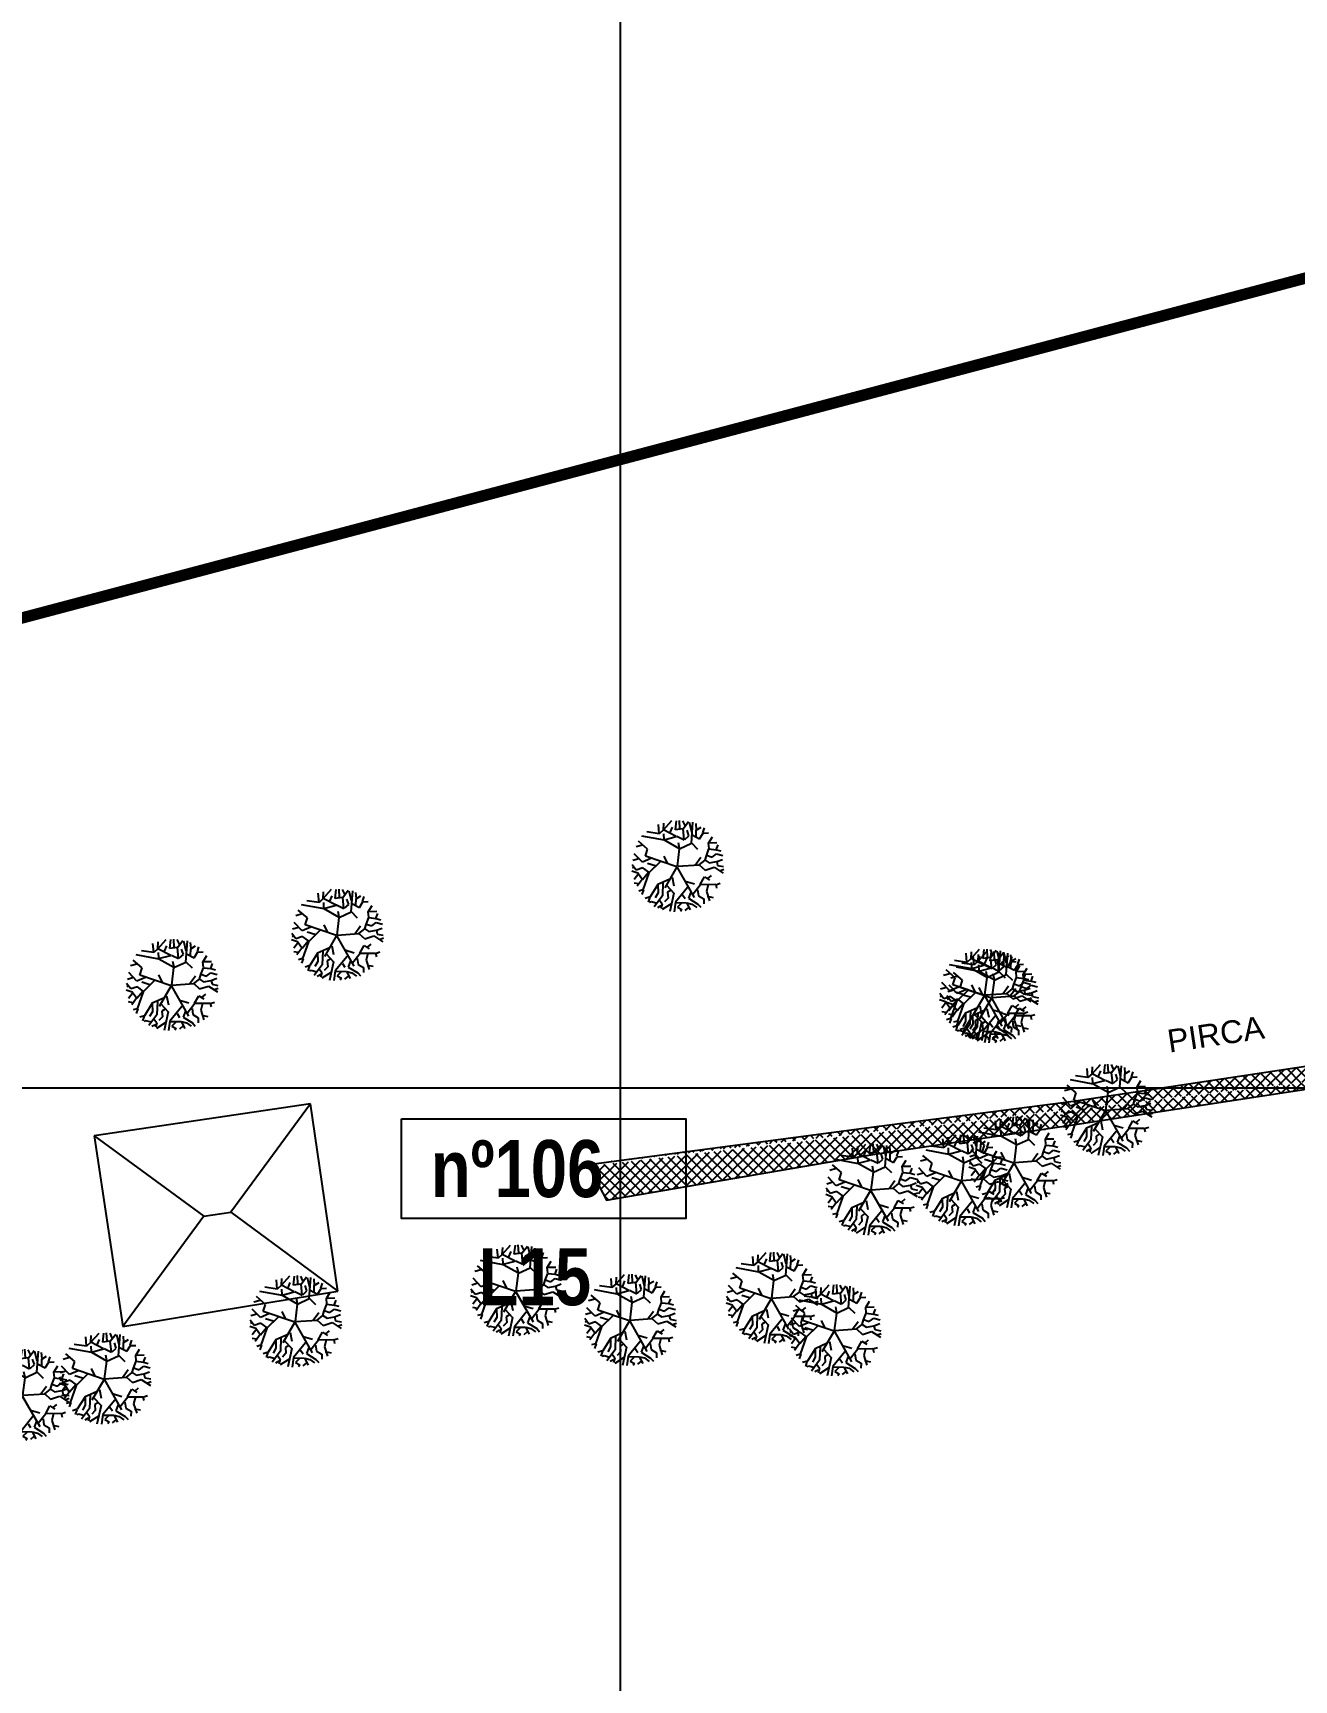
# Model space of a CAD drawing. Extents: x 352140 to 354978, y 6304672 to 6307963.
# Drawn here: x 352374.2 to 352429.5, y 6305574.1 to 6305646.2 of the extents above; entities that cross this region are included whole.
import ezdxf

# ---------------------------------------------------------------- set-up
doc = ezdxf.new("R2010")
doc.units = 0
doc.linetypes.add('DASHDOT', pattern=[1, 0.5, -0.25, 0, -0.25])
doc.linetypes.add('DASHED', pattern=[19.05, 12.7, -6.35])
doc.layers.get('0').update_dxf_attribs({"linetype": 'CONTINUOUS'})
for name, color, linetype in [('03_S2_Pav ext_Borde vereda', 7, 'CONTINUOUS'), ('1-coordenadas', 8, 'CONTINUOUS'), ('1-LINEA DE EDIFICACION', 2, 'CONTINUOUS'), ('1-PIRCA', 252, 'CONTINUOUS'), ('1-TEXTOS', 7, 'CONTINUOUS'), ('2-ACHURADO PIRCA', 252, 'CONTINUOUS'), ('Z-ACACI', 253, 'CONTINUOUS')]:
    doc.layers.add(name, color=color, linetype=linetype)
doc.layers.add('0_ASD_LINEA OFICIAL', color=253, linetype='DASHDOT', lineweight=20)
doc.styles.add('NEW TURNER_TITULOS', font='techb___.ttf')
doc.styles.add('TEXTIS', font='arial.ttf', dxfattribs={"height": 2})

# ---------------------------------------------------------------- blocks, each defined once
blk = doc.blocks.new('COORDENADAS')
at = {"layer": '1-coordenadas'}
for p, q in [((220, -900.625), (220, -0.625)), ((20, -600.625), (1420, -600.625))]:
    blk.add_line(p, q, dxfattribs=at)
blk = doc.blocks.new('ACACI')
for p, q in [((-0.8, 1.434), (-1.341, 1.5)), ((-0.8, 1.434), (-0.842, 1.833)), ((-0.621, 1.601), (-0.8, 1.434)), ((-0.621, 1.601), (-0.261, 2.015)), ((-0.621, 1.601), (-0.606, 1.899)), ((-0.052, 1.318), (-0.621, 1.601)), ((-0.33, 1.5), (-0.233, 1.734)), ((-0.094, 1.618), (-0.052, 2.015)), ((0.224, 1.666), (-0.094, 1.618)), ((0.099, 1.666), (0.072, 2.033)), ((0.321, 1.816), (0.224, 2.015)), ((0.238, 1.666), (0.474, 1.982)), ((0.293, 1.184), (0.238, 1.666)), ((0.502, 1.368), (0.418, 1.601)), ((0.626, 1.517), (0.515, 1.949)), ((0.611, 1.035), (0.668, 1.967)), ((0.834, 1.634), (0.805, 1.899)), ((0.82, 1.618), (1.028, 1.75)), ((0.82, 1.335), (0.82, 1.618)), ((0.972, 1.234), (1.125, 1.484)), ((1.111, 1.5), (1.18, 1.717)), ((1.125, 1.484), (1.359, 1.5)), ((-1.535, 0.918), (-1.811, 0.835)), ((-1.299, 0.751), (-1.702, 1.085)), ((-0.566, 1.151), (-1.563, 1.318)), ((-1.396, 0.436), (-1.299, 0.751)), ((-0.579, 1.184), (-0.594, 1.434)), ((-0.579, 1.168), (-0.052, 1.318)), ((0.099, 0.787), (-0.566, 1.151)), ((-0.025, 1.335), (0.293, 1.184)), ((0.015, 0.017), (0.099, 0.787)), ((0.099, 0.802), (0.045, 1.052)), ((0.099, 0.787), (0.611, 1.035)), ((0.321, 1.201), (0.502, 1.368)), ((0.611, 1.052), (0.889, 0.787)), ((0.641, 1.401), (0.972, 1.234)), ((1.277, 0.504), (1.388, 0.802)), ((1.359, 1.052), (1.526, 1.335)), ((1.388, 0.819), (1.359, 1.052)), ((1.374, 1.067), (1.734, 1.085)), ((1.388, 0.802), (1.707, 0.769)), ((1.707, 0.769), (1.789, 0.986)), ((1.707, 0.769), (1.915, 0.719)), ((-1.784, -0.179), (-1.965, 0.054)), ((-1.674, 0.319), (-1.937, 0.238)), ((-1.521, 0.17), (-1.881, 0.536)), ((-1.148, 0.337), (-1.521, 0.17)), ((-0.012, -0.012), (-1.396, 0.435)), ((-0.954, 0.021), (-1.299, 0.12)), ((-0.745, 0.203), (-1.23, -0.295)), ((-0.4, 0.12), (-0.566, 0.453)), ((0.015, 0.017), (0.972, 0.104)), ((0.792, 0.087), (1.041, 0.436)), ((0.972, 0.104), (1.222, 0.304)), ((0.972, 0.104), (1.235, -0.128)), ((1.222, 0.304), (1.277, 0.504)), ((1.222, 0.304), (1.401, 0.188)), ((1.235, -0.128), (1.623, 0.003)), ((1.277, 0.519), (1.526, 0.436)), ((1.401, 0.188), (1.734, 0.253)), ((1.526, 0.436), (1.719, 0.587)), ((1.623, 0.003), (2.025, -0.245)), ((1.719, 0.587), (1.997, 0.519)), ((1.734, 0.253), (1.983, 0.354)), ((1.734, 0.253), (1.776, 0.087)), ((1.776, 0.087), (2.039, 0.038)), ((-1.714, -0.313), (-1.978, -0.229)), ((-1.881, -0.063), (-1.95, -0.095)), ((-1.674, -0.328), (-1.868, -0.594)), ((-1.493, -0.078), (-1.784, -0.179)), ((-1.521, -0.578), (-1.729, -0.877)), ((-1.508, -0.594), (-1.714, -0.313)), ((-1.244, -0.278), (-1.508, -0.594)), ((-1.23, -0.262), (-1.493, -0.078)), ((-1.23, -0.295), (-1.48, -1.043)), ((-0.303, -0.545), (-0.829, -0.793)), ((-0.606, -0.694), (-0.621, -1.293)), ((-0.012, -0.012), (-0.525, -0.927)), ((-0.206, -0.462), (-0.122, -0.844)), ((0.003, -0.03), (0.775, -1.336)), ((0.363, -0.629), (0.778, -0.745)), ((1.028, -0.76), (1.207, -0.429)), ((1.207, -0.429), (1.429, -0.561)), ((1.359, -0.495), (1.511, -0.361)), ((1.707, -0.76), (1.9, -0.694)), ((1.873, -0.146), (2.052, -0.078)), ((-1.674, -0.778), (-1.868, -0.745)), ((-1.48, -1.043), (-1.66, -1.094)), ((-1.451, -1.043), (-1.521, -1.243)), ((-1.16, -1.342), (-1.369, -1.41)), ((-1.175, -1.359), (-1.244, -1.574)), ((-0.829, -0.793), (-1.16, -1.342)), ((-0.621, -1.293), (-0.967, -1.774)), ((-0.815, -1.16), (-0.939, -1.377)), ((-0.829, -0.793), (-0.815, -1.16)), ((-0.372, -1.377), (-0.524, -1.541)), ((-0.455, -0.811), (-0.122, -1.16)), ((-0.261, -1.043), (-0.4, -1.127)), ((-0.4, -1.127), (-0.372, -1.377)), ((-0.122, -1.16), (-0.288, -1.974)), ((0.474, -0.91), (-0.04, -1.559)), ((0.266, -1.225), (0.377, -1.392)), ((0.626, -1.109), (0.529, -1.377)), ((0.529, -1.377), (0.944, -1.625)), ((0.708, -1.193), (1.041, -0.76)), ((0.917, -0.993), (0.959, -1.258)), ((0.959, -1.258), (1.195, -1.392)), ((1.041, -0.76), (1.707, -0.745)), ((1.195, -1.392), (1.195, -1.609)), ((1.374, -0.76), (1.304, -1.061)), ((1.304, -1.061), (1.443, -1.476)), ((1.346, -1.276), (1.61, -1.326)), ((1.707, -0.745), (1.749, -0.91)), ((-1.091, -1.559), (-1.175, -1.592)), ((-0.842, -1.625), (-1.091, -1.559)), ((-0.676, -1.726), (-0.829, -1.809)), ((-0.745, -1.476), (-0.621, -1.642)), ((-0.621, -1.642), (-0.676, -1.842)), ((-0.206, -1.609), (-0.621, -1.89)), ((-0.04, -1.559), (-0.094, -1.974)), ((-0.025, -1.574), (0.445, -1.574)), ((0.211, -1.609), (0.045, -1.774)), ((0.045, -1.774), (0.238, -1.875)), ((0.238, -1.875), (0.184, -1.958)), ((0.529, -1.774), (0.377, -1.908)), ((0.445, -1.574), (0.611, -1.875)), ((0.46, -1.574), (0.681, -1.625)), ((0.681, -1.625), (0.889, -1.774)), ((0.944, -1.625), (1.069, -1.759))]:
    blk.add_line(p, q)
blk = doc.blocks.new('A$C27410629')
blk.add_lwpolyline([(186.438, 836.933), (198.895, 836.933), (198.895, 832.573), (186.438, 832.573)], close=True)
at = {"layer": '0_ASD_LINEA OFICIAL', "ltscale": 8, "const_width": 0.5}
for points in [[(268.161, 972.696), (289.656, 890.533), (266.437, 884.46), (116.663, 844.803)], [(285.138, 813.722), (266.437, 884.46), (116.663, 844.803)]]:
    blk.add_lwpolyline(points, dxfattribs=at)
at = {"char_height": 2.5, "attachment_point": 1, "style": 'NEW TURNER_TITULOS'}
for s, heights, insert in [('nº106', [-2.548], (187.717, 836.002)), ('L15', [-2.558], (189.811, 831.264))]:
    blk.add_mtext_dynamic_manual_height_columns(s, width=20.98523, gutter_width=12.5, heights=heights, dxfattribs=dict(at, insert=insert))

msp = doc.modelspace()

# ---------------------------------------------------------------- hatches: boundary and pattern name
at = {"layer": '2-ACHURADO PIRCA', "true_color": 0xbdbdbd}
h = msp.add_hatch(dxfattribs=at)
h.set_pattern_fill('ANSI37', color=9, scale=0.1)
h.set_pattern_definition([(45, (-2000, 0), (-0.224506403027, 0.224506403027), []), (135, (-2000, 0), (-0.224506403027, -0.224506403027), [])])
edge = h.paths.add_edge_path()
edge.add_line((352398.603, 6305596.563), (352399.387, 6305595.084))
edge.add_line((352399.387, 6305595.084), (352411.14, 6305597.099))
edge.add_line((352411.14, 6305597.099), (352419.623, 6305598.361))
edge.add_line((352419.623, 6305598.361), (352437.86, 6305601.146))
edge.add_line((352437.86, 6305601.146), (352446.544, 6305602.17))
edge.add_line((352398.823, 6305596.682), (352411.333, 6305598.322))
edge.add_line((352411.333, 6305598.322), (352419.837, 6305599.418))
edge.add_line((352419.837, 6305599.418), (352437.579, 6305602.092))
edge.add_line((352437.579, 6305602.092), (352446.341, 6305603.453))
edge.add_line((352446.544, 6305602.17), (352446.341, 6305603.453))

# ---------------------------------------------------------------- linework, layer by layer
at = {"layer": '1-LINEA DE EDIFICACION', "flags": 128}
for points in [[(352386.417, 6305599.301), (352376.927, 6305597.905)], [(352386.417, 6305599.301), (352382.918, 6305594.56)], [(352387.61, 6305591.097), (352386.417, 6305599.301)], [(352376.927, 6305597.905), (352381.74, 6305594.376)], [(352376.927, 6305597.905), (352378.195, 6305589.543)], [(352381.74, 6305594.376), (352378.195, 6305589.543)], [(352381.74, 6305594.376), (352382.918, 6305594.56)], [(352382.918, 6305594.56), (352387.61, 6305591.097)], [(352378.195, 6305589.543), (352387.61, 6305591.097)]]:
    msp.add_lwpolyline(points, dxfattribs=at)
at = {"layer": '1-PIRCA', "flags": 128}
for points in [[(352398.823, 6305596.682), (352411.333, 6305598.322), (352419.837, 6305599.418), (352437.579, 6305602.092), (352446.341, 6305603.453)], [(352398.603, 6305596.563), (352399.387, 6305595.084), (352411.14, 6305597.099), (352419.623, 6305598.361), (352437.86, 6305601.146), (352446.544, 6305602.17)]]:
    msp.add_lwpolyline(points, dxfattribs=at)

# ---------------------------------------------------------------- block references
at = {"color": 252, "linetype": 'DASHED'}
msp.add_blockref('COORDENADAS', (352180, 6306200.625), dxfattribs=at)
at = {"layer": '03_S2_Pav ext_Borde vereda', "linetype": 'Continuous'}
msp.add_blockref('A$C27410629', (352203.962, 6304761.714), dxfattribs=at)
at = {"layer": 'Z-ACACI', "rotation": 359.090101839884}
for p in [(352402.472, 6305609.692), (352387.562, 6305606.683), (352380.319, 6305604.487), (352415.95, 6305604.055), (352416.264, 6305603.943), (352421.251, 6305599.011), (352417.238, 6305596.72), (352414.933, 6305595.928), (352410.968, 6305595.522), (352395.408, 6305591.096), (352406.606, 6305590.773), (352385.732, 6305589.745), (352400.396, 6305589.808), (352409.363, 6305589.353), (352377.376, 6305587.245), (352373.792, 6305586.517)]:
    msp.add_blockref('ACACI', p, dxfattribs=at)

# ---------------------------------------------------------------- texts
at = {"layer": '1-TEXTOS', "style": 'TEXTIS'}
msp.add_text('PIRCA', height=1, rotation=8.503, dxfattribs=at).set_placement((352424.04, 6305601.545))

doc.saveas('drawing.dxf')
